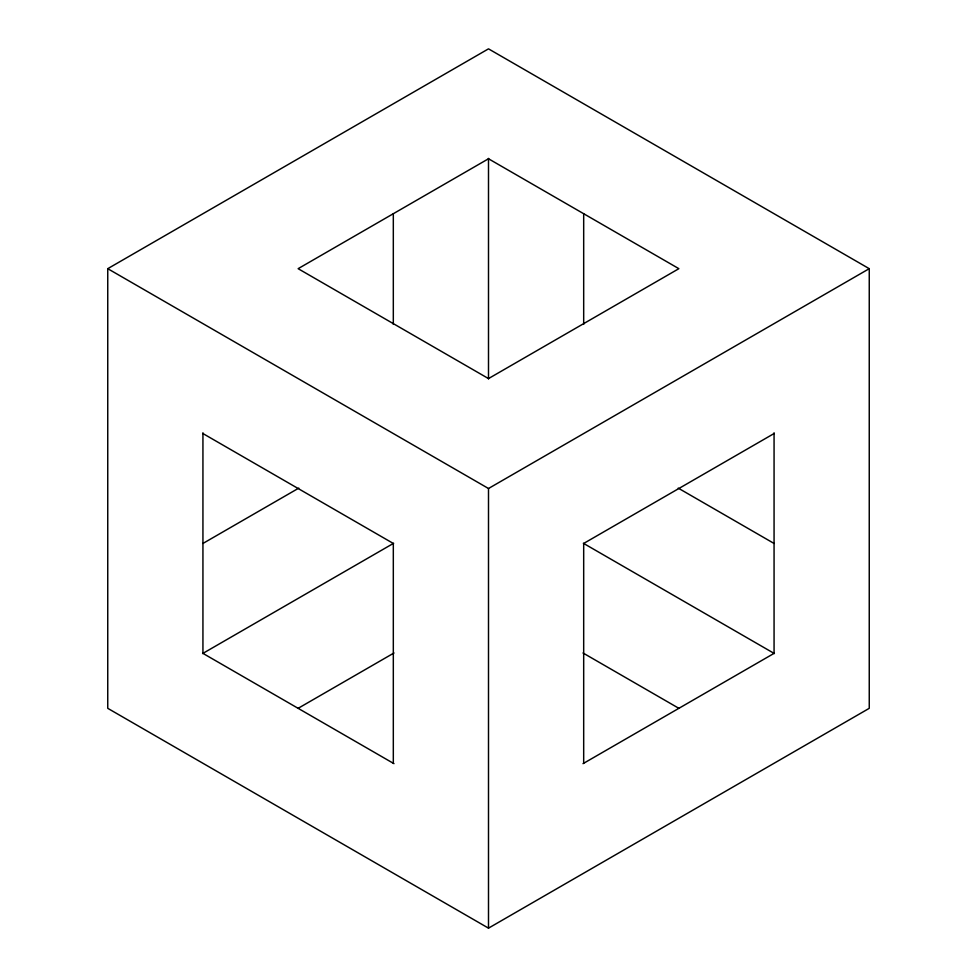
<?xml version="1.0" encoding="UTF-8"?>
<svg xmlns="http://www.w3.org/2000/svg" width="977" height="977" viewBox="0 0 977 977"><rect width="100%" height="100%" fill="white"/><g stroke="black" fill="none" stroke-linecap="round" stroke-linejoin="round"><path stroke-width="1.47" d="M107.751 268.675L488.5 48.85L869.249 268.675L869.249 708.325L488.5 928.15L107.751 708.325L107.751 268.675L488.5 488.5L869.249 268.675M202.935 543.456L298.779 488.121M202.605 653.564L393.646 543.273M298.132 708.325L393.975 652.99M774.065 433.544L583.684 543.456L583.684 763.281M583.025 763.66L774.065 653.369L774.065 432.787M678.221 488.121L774.065 543.456M583.354 543.273L774.395 653.564M202.935 433.544L393.316 543.456L393.316 763.281M583.025 652.99L678.868 708.325M393.975 763.66L202.935 653.369L202.935 432.787M583.684 213.719L583.684 324.388M488.5 158.384L488.5 378.966M488.5 488.5L488.5 928.15M393.316 213.719L393.316 324.388M488.5 158.762L298.132 268.675L488.5 378.587L678.868 268.675L488.5 158.762"/></g></svg>
